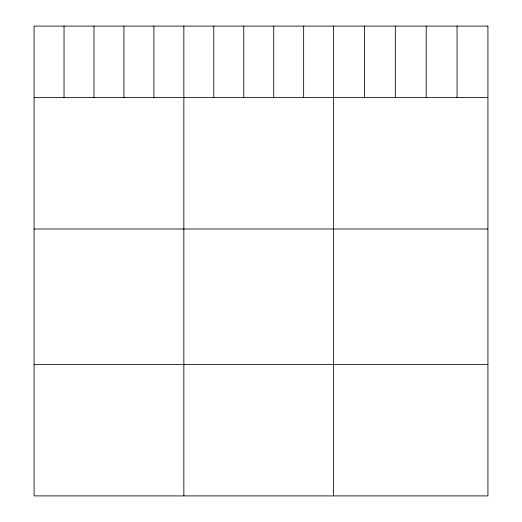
<?xml version="1.0" encoding="UTF-8"?>
<svg xmlns="http://www.w3.org/2000/svg" width="522" height="522" viewBox="0 0 522 522"><rect width="100%" height="100%" fill="white"/><g stroke="black" fill="none" stroke-linecap="round" stroke-linejoin="round"><path stroke-width="0.78" d="M34.08 97.549L487.92 97.549M34.08 229.008L487.92 229.008M34.08 364.447L487.92 364.447M457.057 26.1L457.057 97.549M426.2 26.1L426.2 97.549M395.337 26.1L395.337 97.549M364.473 26.1L364.473 97.549M333.617 26.1L333.617 495.9M303.66 26.1L303.66 97.549M273.711 26.1L273.711 97.549M243.754 26.1L243.754 97.549M213.798 26.1L213.798 97.549M183.848 26.1L183.848 495.9M153.892 26.1L153.892 97.549M123.942 26.1L123.942 97.549M93.986 26.1L93.986 97.549M64.036 26.1L64.036 97.549M487.92 26.1L34.08 26.1L34.08 495.9L487.92 495.9L487.92 26.1"/></g></svg>
